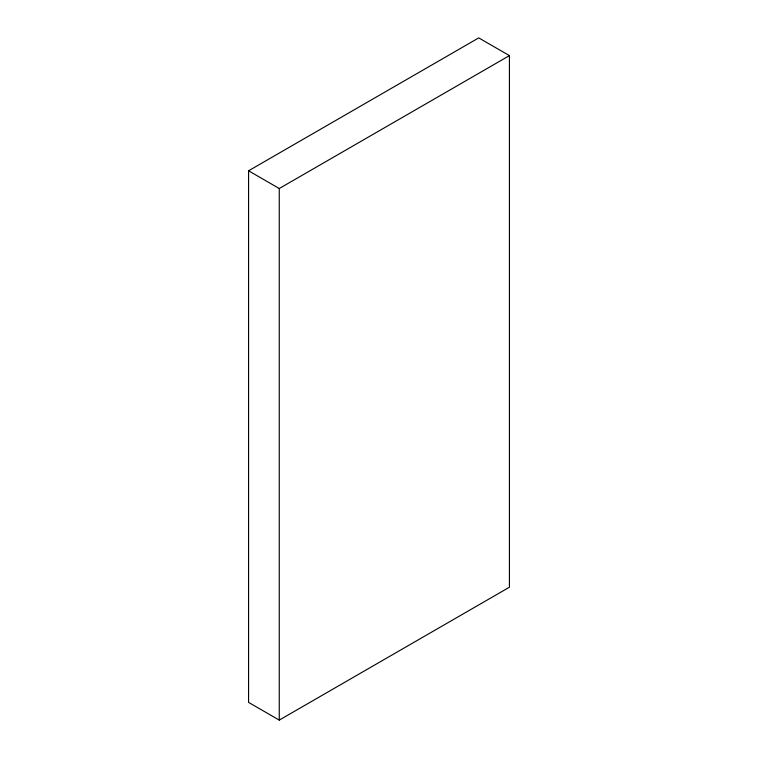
<?xml version="1.0" encoding="UTF-8"?>
<svg xmlns="http://www.w3.org/2000/svg" width="758" height="758" viewBox="0 0 758 758"><rect width="100%" height="100%" fill="white"/><g stroke="black" fill="none" stroke-linecap="round" stroke-linejoin="round"><path stroke-width="1.14" d="M248.567 170.796L478.743 37.9L509.433 55.618L509.433 587.204L279.257 720.1L248.567 702.382L248.567 170.796L279.257 188.515L509.433 55.618M279.257 188.515L279.257 720.1"/></g></svg>
